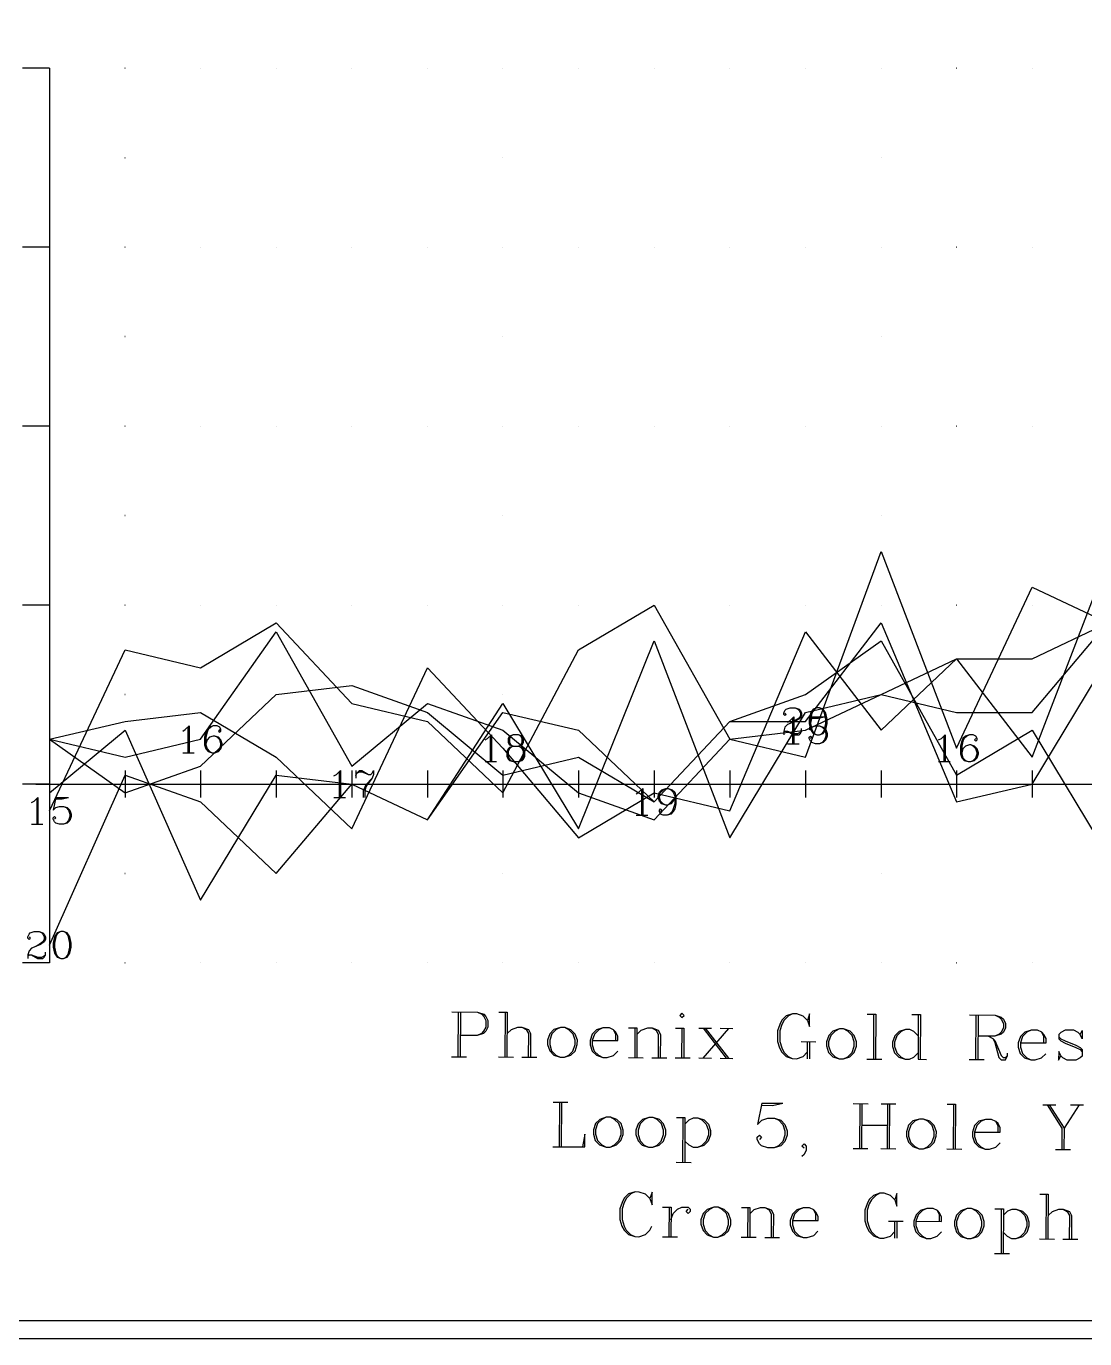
# Model space of a CAD drawing. Extents: x 10 to 200, y 0 to 250.
# Drawn here: x 39.7 to 98.9, y 0 to 73.3 of the extents above; entities that cross this region are included whole.
import ezdxf

# ---------------------------------------------------------------- set-up
doc = ezdxf.new("R2010")
doc.units = 0
doc.linetypes.add('1', pattern=[0])
for name, color, linetype in [('1', 7, '1'), ('2', 7, '1'), ('3', 7, '1')]:
    doc.layers.add(name, color=color, linetype=linetype)

msp = doc.modelspace()

# ---------------------------------------------------------------- linework, layer by layer
at = {"layer": '1'}
for p, q in [((41, 71), (39.5, 71)), ((41, 71), (41, 21)), ((41, 61), (39.5, 61)), ((41, 51), (39.5, 51)), ((41, 41), (39.5, 41)), ((82.54, 34.68), (82.54, 33.25)), ((83.61, 34.75), (83.47, 34.04)), ((83.61, 34.75), (84.32, 34.75)), ((48.74, 34.18), (48.74, 32.75)), ((65.64, 33.68), (65.64, 32.25)), ((82.25, 33.25), (82.9, 33.25)), ((90.99, 33.68), (90.99, 32.25)), ((48.45, 32.75), (49.09, 32.75)), ((41, 31.76), (41, 30.24)), ((45.23, 31.76), (45.23, 30.24)), ((49.45, 31.76), (49.45, 30.24)), ((53.68, 31.76), (53.68, 30.24)), ((57.19, 31.68), (57.19, 30.25)), ((57.9, 31.76), (57.9, 30.24)), ((58.12, 31.75), (58.12, 31.32)), ((62.13, 31.76), (62.13, 30.24)), ((65.35, 32.25), (65.99, 32.25)), ((66.35, 31.76), (66.35, 30.24)), ((70.58, 31.76), (70.58, 30.24)), ((74.8, 31.76), (74.8, 30.24)), ((79.03, 31.76), (79.03, 30.24)), ((83.25, 31.76), (83.25, 30.24)), ((87.48, 31.76), (87.48, 30.24)), ((90.7, 32.25), (91.35, 32.25)), ((91.7, 31.76), (91.7, 30.24)), ((95.93, 31.76), (95.93, 30.24)), ((41, 31), (39.5, 31)), ((40.24, 31), (41.76, 31)), ((44.46, 31), (45.99, 31)), ((48.69, 31), (50.21, 31)), ((52.91, 31), (54.44, 31)), ((57.14, 31), (58.66, 31)), ((61.36, 31), (62.89, 31)), ((65.59, 31), (67.11, 31)), ((69.82, 31), (71.34, 31)), ((74.04, 31), (75.56, 31)), ((78.27, 31), (79.79, 31)), ((82.49, 31), (84.02, 31)), ((86.72, 31), (88.24, 31)), ((90.94, 31), (92.47, 31)), ((95.17, 31), (96.69, 31)), ((40.29, 30.18), (40.29, 28.75)), ((41.36, 30.25), (41.21, 29.54)), ((41.36, 30.25), (42.07, 30.25)), ((56.9, 30.25), (57.54, 30.25)), ((74.09, 30.68), (74.09, 29.25)), ((40, 28.75), (40.64, 28.75)), ((73.8, 29.25), (74.45, 29.25)), ((41, 21), (39.5, 21))]:
    msp.add_line(p, q, dxfattribs=at)
for points in [[(41, 33.5), (45.23, 32.5), (49.45, 33.5), (53.68, 39.5), (57.9, 32), (62.13, 35.5), (66.35, 34), (70.58, 30.5), (74.8, 29), (79.03, 33.5), (83.25, 32.5), (87.48, 44), (91.7, 33), (95.93, 42), (100.15, 40)], [(41, 33.5), (45.23, 34.5), (49.45, 35), (53.68, 32.5), (57.9, 28.5), (62.13, 37.5), (66.35, 33), (70.58, 28), (74.8, 30.5), (79.03, 29.5), (83.25, 39.5), (87.48, 34), (91.7, 38), (95.93, 32.5), (100.15, 43.5)], [(41, 29.5), (45.23, 38.5), (49.45, 37.5), (53.68, 40), (57.9, 35.5), (62.13, 34.5), (66.35, 30.5), (70.58, 38.5), (74.8, 41), (79.03, 33.5), (83.25, 34), (87.48, 36), (91.7, 38), (95.93, 38), (100.15, 40)], [(41, 30.5), (45.23, 34), (49.45, 24.5), (53.68, 31.5), (57.9, 31), (62.13, 29), (66.35, 35.5), (70.58, 28.5), (74.8, 39), (79.03, 28), (83.25, 35), (87.48, 36), (91.7, 35), (95.93, 35), (100.15, 40)], [(41, 22), (45.23, 31.5), (49.45, 30), (53.68, 26), (57.9, 31), (62.13, 29), (66.35, 35), (70.58, 34), (74.8, 30), (79.03, 34.5), (83.25, 34.5), (87.48, 40), (91.7, 30), (95.93, 31), (100.15, 38)], [(41, 33.5), (45.23, 30.5), (49.45, 32), (53.68, 36), (57.9, 36.5), (62.13, 35), (66.35, 31.5), (70.58, 32.5), (74.8, 30), (79.03, 34.5), (83.25, 36), (87.48, 39), (91.7, 31.5), (95.93, 34), (100.15, 27)], [(82.11, 34.96), (82.18, 34.89), (82.11, 34.82), (82.04, 34.89), (82.04, 34.96), (82.11, 35.11), (82.18, 35.18), (82.4, 35.25), (82.68, 35.25), (82.9, 35.18), (82.97, 35.11), (83.04, 34.96), (83.04, 34.82), (82.97, 34.68), (82.75, 34.54), (82.4, 34.39), (82.25, 34.32), (82.11, 34.18), (82.04, 33.96), (82.04, 33.75)], [(82.68, 35.25), (82.82, 35.18), (82.9, 35.11), (82.97, 34.96), (82.97, 34.82), (82.9, 34.68), (82.68, 34.54), (82.4, 34.39)], [(83.9, 35.25), (83.68, 35.18), (83.54, 34.96), (83.47, 34.61), (83.47, 34.39), (83.54, 34.04), (83.68, 33.82), (83.9, 33.75), (84.04, 33.75), (84.25, 33.82), (84.4, 34.04), (84.47, 34.39), (84.47, 34.61), (84.4, 34.96), (84.25, 35.18), (84.04, 35.25), (83.9, 35.25)], [(83.9, 35.25), (83.75, 35.18), (83.68, 35.11), (83.61, 34.96), (83.54, 34.61), (83.54, 34.39), (83.61, 34.04), (83.68, 33.89), (83.75, 33.82), (83.9, 33.75)], [(84.04, 33.75), (84.18, 33.82), (84.25, 33.89), (84.32, 34.04), (84.4, 34.39), (84.4, 34.61), (84.32, 34.96), (84.25, 35.11), (84.18, 35.18), (84.04, 35.25)], [(82.25, 34.46), (82.4, 34.54), (82.61, 34.75), (82.61, 33.25)], [(83.61, 34.68), (83.97, 34.68), (84.32, 34.75)], [(48.45, 33.96), (48.59, 34.04), (48.81, 34.25), (48.81, 32.75)], [(50.52, 34.04), (50.45, 33.96), (50.52, 33.89), (50.59, 33.96), (50.59, 34.04), (50.52, 34.18), (50.38, 34.25), (50.16, 34.25), (49.95, 34.18), (49.81, 34.04), (49.74, 33.89), (49.66, 33.61), (49.66, 33.18), (49.74, 32.96), (49.88, 32.82), (50.09, 32.75), (50.24, 32.75), (50.45, 32.82), (50.59, 32.96), (50.66, 33.18), (50.66, 33.25), (50.59, 33.46), (50.45, 33.61), (50.24, 33.68), (50.16, 33.68), (49.95, 33.61), (49.81, 33.46), (49.74, 33.25)], [(50.16, 34.25), (50.02, 34.18), (49.88, 34.04), (49.81, 33.89), (49.74, 33.61), (49.74, 33.18), (49.81, 32.96), (49.95, 32.82), (50.09, 32.75)], [(65.35, 33.46), (65.49, 33.54), (65.71, 33.75), (65.71, 32.25)], [(66.92, 33.75), (66.71, 33.68), (66.64, 33.54), (66.64, 33.32), (66.71, 33.18), (66.92, 33.11), (67.21, 33.11), (67.42, 33.18), (67.49, 33.32), (67.49, 33.54), (67.42, 33.68), (67.21, 33.75), (66.92, 33.75)], [(66.92, 33.75), (66.78, 33.68), (66.71, 33.54), (66.71, 33.32), (66.78, 33.18), (66.92, 33.11)], [(67.21, 33.11), (67.35, 33.18), (67.42, 33.32), (67.42, 33.54), (67.35, 33.68), (67.21, 33.75)], [(82.04, 33.89), (82.11, 33.96), (82.25, 33.96), (82.61, 33.82), (82.82, 33.82), (82.97, 33.89), (83.04, 33.96)], [(82.25, 33.96), (82.61, 33.75), (82.9, 33.75), (82.97, 33.82), (83.04, 33.96), (83.04, 34.11)], [(83.47, 34.04), (83.61, 34.18), (83.82, 34.25), (84.04, 34.25), (84.25, 34.18), (84.4, 34.04), (84.47, 33.82), (84.47, 33.68), (84.4, 33.46), (84.25, 33.32), (84.04, 33.25), (83.82, 33.25), (83.61, 33.32), (83.54, 33.39), (83.47, 33.54), (83.47, 33.61), (83.54, 33.68), (83.61, 33.61), (83.54, 33.54)], [(84.04, 34.25), (84.18, 34.18), (84.32, 34.04), (84.4, 33.82), (84.4, 33.68), (84.32, 33.46), (84.18, 33.32), (84.04, 33.25)], [(90.7, 33.46), (90.85, 33.54), (91.06, 33.75), (91.06, 32.25)], [(92.78, 33.54), (92.7, 33.46), (92.78, 33.39), (92.85, 33.46), (92.85, 33.54), (92.78, 33.68), (92.63, 33.75), (92.42, 33.75), (92.2, 33.68), (92.06, 33.54), (91.99, 33.39), (91.92, 33.11), (91.92, 32.68), (91.99, 32.46), (92.13, 32.32), (92.35, 32.25), (92.49, 32.25), (92.7, 32.32), (92.85, 32.46), (92.92, 32.68), (92.92, 32.75), (92.85, 32.96), (92.7, 33.11), (92.49, 33.18), (92.42, 33.18), (92.2, 33.11), (92.06, 32.96), (91.99, 32.75)], [(92.42, 33.75), (92.28, 33.68), (92.13, 33.54), (92.06, 33.39), (91.99, 33.11), (91.99, 32.68), (92.06, 32.46), (92.2, 32.32), (92.35, 32.25)], [(50.24, 32.75), (50.38, 32.82), (50.52, 32.96), (50.59, 33.18), (50.59, 33.25), (50.52, 33.46), (50.38, 33.61), (50.24, 33.68)], [(66.92, 33.11), (66.71, 33.04), (66.64, 32.96), (66.57, 32.82), (66.57, 32.54), (66.64, 32.39), (66.71, 32.32), (66.92, 32.25), (67.21, 32.25), (67.42, 32.32), (67.49, 32.39), (67.57, 32.54), (67.57, 32.82), (67.49, 32.96), (67.42, 33.04), (67.21, 33.11)], [(66.92, 33.11), (66.78, 33.04), (66.71, 32.96), (66.64, 32.82), (66.64, 32.54), (66.71, 32.39), (66.78, 32.32), (66.92, 32.25)], [(67.21, 32.25), (67.35, 32.32), (67.42, 32.39), (67.49, 32.54), (67.49, 32.82), (67.42, 32.96), (67.35, 33.04), (67.21, 33.11)], [(92.49, 32.25), (92.63, 32.32), (92.78, 32.46), (92.85, 32.68), (92.85, 32.75), (92.78, 32.96), (92.63, 33.11), (92.49, 33.18)], [(56.9, 31.46), (57.04, 31.54), (57.26, 31.75), (57.26, 30.25)], [(58.12, 31.46), (58.19, 31.61), (58.33, 31.75), (58.47, 31.75), (58.83, 31.54), (58.97, 31.54), (59.04, 31.61), (59.12, 31.75)], [(58.19, 31.61), (58.33, 31.68), (58.47, 31.68), (58.83, 31.54)], [(59.12, 31.75), (59.12, 31.54), (59.04, 31.32), (58.76, 30.96), (58.69, 30.82), (58.62, 30.61), (58.62, 30.25)], [(41, 31), (45.23, 31), (49.45, 31), (53.68, 31), (57.9, 31), (62.13, 31), (66.35, 31), (70.58, 31), (74.8, 31), (79.03, 31), (83.25, 31), (87.48, 31), (91.7, 31), (95.93, 31), (100.15, 31)], [(59.04, 31.32), (58.69, 30.96), (58.62, 30.82), (58.54, 30.61), (58.54, 30.25)], [(40, 29.96), (40.14, 30.04), (40.36, 30.25), (40.36, 28.75)], [(41.36, 30.18), (41.71, 30.18), (42.07, 30.25)], [(73.8, 30.46), (73.95, 30.54), (74.16, 30.75), (74.16, 29.25)], [(75.95, 30.25), (75.87, 30.04), (75.73, 29.89), (75.52, 29.82), (75.45, 29.82), (75.23, 29.89), (75.09, 30.04), (75.02, 30.25), (75.02, 30.32), (75.09, 30.54), (75.23, 30.68), (75.45, 30.75), (75.59, 30.75), (75.8, 30.68), (75.95, 30.54), (76.02, 30.32), (76.02, 29.89), (75.95, 29.61), (75.87, 29.46), (75.73, 29.32), (75.52, 29.25), (75.3, 29.25), (75.16, 29.32), (75.09, 29.46), (75.09, 29.54), (75.16, 29.61), (75.23, 29.54), (75.16, 29.46)], [(75.45, 29.82), (75.3, 29.89), (75.16, 30.04), (75.09, 30.25), (75.09, 30.32), (75.16, 30.54), (75.3, 30.68), (75.45, 30.75)], [(75.59, 30.75), (75.73, 30.68), (75.87, 30.54), (75.95, 30.32), (75.95, 29.89), (75.87, 29.61), (75.8, 29.46), (75.66, 29.32), (75.52, 29.25)], [(41.21, 29.54), (41.36, 29.68), (41.57, 29.75), (41.79, 29.75), (42, 29.68), (42.14, 29.54), (42.21, 29.32), (42.21, 29.18), (42.14, 28.96), (42, 28.82), (41.79, 28.75), (41.57, 28.75), (41.36, 28.82), (41.29, 28.89), (41.21, 29.04), (41.21, 29.11), (41.29, 29.18), (41.36, 29.11), (41.29, 29.04)], [(41.79, 29.75), (41.93, 29.68), (42.07, 29.54), (42.14, 29.32), (42.14, 29.18), (42.07, 28.96), (41.93, 28.82), (41.79, 28.75)], [(39.86, 22.46), (39.93, 22.39), (39.86, 22.32), (39.79, 22.39), (39.79, 22.46), (39.86, 22.61), (39.93, 22.68), (40.14, 22.75), (40.43, 22.75), (40.64, 22.68), (40.71, 22.61), (40.79, 22.46), (40.79, 22.32), (40.71, 22.18), (40.5, 22.04), (40.14, 21.89), (40, 21.82), (39.86, 21.68), (39.79, 21.46), (39.79, 21.25)], [(40.43, 22.75), (40.57, 22.68), (40.64, 22.61), (40.71, 22.46), (40.71, 22.32), (40.64, 22.18), (40.43, 22.04), (40.14, 21.89)], [(41.64, 22.75), (41.43, 22.68), (41.29, 22.46), (41.21, 22.11), (41.21, 21.89), (41.29, 21.54), (41.43, 21.32), (41.64, 21.25), (41.79, 21.25), (42, 21.32), (42.14, 21.54), (42.21, 21.89), (42.21, 22.11), (42.14, 22.46), (42, 22.68), (41.79, 22.75), (41.64, 22.75)], [(41.64, 22.75), (41.5, 22.68), (41.43, 22.61), (41.36, 22.46), (41.29, 22.11), (41.29, 21.89), (41.36, 21.54), (41.43, 21.39), (41.5, 21.32), (41.64, 21.25)], [(41.79, 21.25), (41.93, 21.32), (42, 21.39), (42.07, 21.54), (42.14, 21.89), (42.14, 22.11), (42.07, 22.46), (42, 22.61), (41.93, 22.68), (41.79, 22.75)], [(39.79, 21.39), (39.86, 21.46), (40, 21.46), (40.36, 21.32), (40.57, 21.32), (40.71, 21.39), (40.79, 21.46)], [(40, 21.46), (40.36, 21.25), (40.64, 21.25), (40.71, 21.32), (40.79, 21.46), (40.79, 21.61)]]:
    msp.add_lwpolyline(points, dxfattribs=at)
at = {"layer": '2'}
for p, q in [((63.85, 18.26), (63.83, 15.76)), ((63.97, 18.26), (63.95, 15.76)), ((66.11, 18.25), (66.59, 18.25)), ((66.47, 18.25), (66.45, 15.75)), ((66.59, 18.25), (66.57, 15.75)), ((86.7, 18.13), (87.18, 18.13)), ((87.06, 18.13), (87.05, 15.63)), ((87.18, 18.13), (87.17, 15.63)), ((89.2, 18.12), (89.68, 18.12)), ((89.56, 18.12), (89.55, 15.62)), ((89.68, 18.12), (89.67, 15.62)), ((92.78, 18.1), (92.76, 15.6)), ((92.9, 18.1), (92.88, 15.6)), ((73.37, 17.37), (73.84, 17.37)), ((73.72, 17.37), (73.71, 15.71)), ((73.84, 17.37), (73.83, 15.7)), ((75.99, 17.36), (76.46, 17.36)), ((76.34, 17.36), (76.33, 15.69)), ((76.46, 17.36), (76.45, 15.69)), ((77.3, 17.35), (78.01, 17.35)), ((78.96, 17.34), (77.52, 15.68)), ((77.53, 17.35), (78.83, 15.68)), ((77.65, 17.35), (78.95, 15.68)), ((78.49, 17.35), (79.2, 17.34)), ((83.01, 16.61), (83.84, 16.6)), ((83.36, 16.6), (83.36, 15.65)), ((83.48, 16.6), (83.48, 15.65)), ((63.48, 15.76), (64.31, 15.76)), ((66.1, 15.75), (66.93, 15.74)), ((67.41, 15.74), (68.24, 15.74)), ((73.36, 15.71), (74.19, 15.7)), ((74.67, 15.7), (75.5, 15.7)), ((75.98, 15.69), (76.81, 15.69)), ((77.29, 15.69), (78, 15.68)), ((78.48, 15.68), (79.19, 15.67)), ((86.69, 15.63), (87.52, 15.63)), ((89.55, 15.62), (90.02, 15.61)), ((92.41, 15.6), (93.24, 15.6)), ((69.15, 13.23), (69.98, 13.23)), ((69.5, 13.23), (69.49, 10.73)), ((69.62, 13.23), (69.61, 10.73)), ((80.81, 13.17), (80.57, 11.98)), ((80.81, 13.17), (82, 13.16)), ((85.93, 13.14), (86.76, 13.13)), ((86.29, 13.14), (86.27, 10.64)), ((86.41, 13.13), (86.39, 10.63)), ((87.48, 13.13), (88.31, 13.12)), ((87.84, 13.13), (87.82, 10.63)), ((87.95, 13.13), (87.94, 10.63)), ((91.17, 13.11), (91.65, 13.11)), ((91.53, 13.11), (91.51, 10.61)), ((91.65, 13.11), (91.63, 10.61)), ((96.53, 13.08), (97.24, 13.07)), ((98.55, 13.07), (97.71, 11.76)), ((98.07, 13.07), (98.79, 13.07)), ((76.05, 12.36), (76.52, 12.36)), ((76.4, 12.36), (76.39, 9.86)), ((76.52, 12.36), (76.51, 9.86)), ((86.4, 11.94), (87.83, 11.94)), ((85.92, 10.64), (86.75, 10.63)), ((87.46, 10.63), (88.3, 10.62)), ((91.16, 10.61), (91.99, 10.6)), ((97.23, 10.57), (98.06, 10.57)), ((76.03, 9.86), (76.86, 9.85)), ((96.35, 8.08), (96.82, 8.08)), ((96.7, 8.08), (96.69, 5.58)), ((96.82, 8.08), (96.81, 5.58)), ((75.27, 7.36), (75.75, 7.36)), ((75.63, 7.36), (75.62, 5.69)), ((75.75, 7.36), (75.74, 5.69)), ((79.68, 7.34), (80.15, 7.34)), ((80.03, 7.34), (80.02, 5.67)), ((80.15, 7.34), (80.14, 5.67)), ((93.84, 7.26), (94.32, 7.26)), ((94.2, 7.26), (94.19, 4.76)), ((94.32, 7.26), (94.31, 4.76)), ((87.89, 6.58), (88.72, 6.57)), ((88.24, 6.58), (88.24, 5.62)), ((88.36, 6.58), (88.36, 5.62)), ((75.26, 5.7), (76.1, 5.69)), ((79.67, 5.67), (80.5, 5.67)), ((80.98, 5.66), (81.81, 5.66)), ((96.33, 5.58), (97.17, 5.57)), ((97.64, 5.57), (98.48, 5.57)), ((93.83, 4.76), (94.66, 4.76))]:
    msp.add_line(p, q, dxfattribs=at)
for points in [[(11, 1), (11, 249), (199, 249), (199, 1), (11, 1)], [(41, 71), (41, 71), (41, 71), (41, 71), (41, 71)], [(45.23, 71), (45.22, 71), (45.22, 71), (45.23, 71), (45.23, 71)], [(45.23, 71), (45.22, 71), (45.22, 71), (45.23, 71), (45.23, 71)], [(49.45, 71), (49.45, 71), (49.45, 71), (49.45, 71), (49.45, 71)], [(53.68, 71), (53.67, 71), (53.67, 71), (53.68, 71), (53.68, 71)], [(57.9, 71), (57.9, 71), (57.9, 71), (57.9, 71), (57.9, 71)], [(62.13, 71), (62.13, 71), (62.13, 71), (62.13, 71), (62.13, 71)], [(66.35, 71), (66.35, 71), (66.35, 71), (66.35, 71), (66.35, 71)], [(66.35, 71), (66.35, 71), (66.35, 71), (66.35, 71), (66.35, 71)], [(70.58, 71), (70.58, 71), (70.58, 71), (70.58, 71), (70.58, 71)], [(74.8, 71), (74.8, 71), (74.8, 71), (74.8, 71), (74.8, 71)], [(79.03, 71), (79.03, 71), (79.03, 71), (79.03, 71), (79.03, 71)], [(83.26, 71), (83.25, 71), (83.25, 71), (83.26, 71), (83.26, 71)], [(87.48, 71), (87.48, 71), (87.48, 71), (87.48, 71), (87.48, 71)], [(87.48, 71), (87.48, 71), (87.48, 71), (87.48, 71), (87.48, 71)], [(91.71, 71), (91.7, 71), (91.7, 71), (91.71, 71), (91.71, 71)], [(95.93, 71), (95.93, 71), (95.93, 71), (95.93, 71), (95.93, 71)], [(45.23, 66), (45.22, 66), (45.22, 66), (45.23, 66), (45.23, 66)], [(66.35, 66), (66.35, 66), (66.35, 66), (66.35, 66), (66.35, 66)], [(87.48, 66), (87.48, 66), (87.48, 66), (87.48, 66), (87.48, 66)], [(41, 61), (41, 61), (41, 61), (41, 61), (41, 61)], [(45.23, 61), (45.22, 61), (45.22, 61), (45.23, 61), (45.23, 61)], [(45.23, 61), (45.22, 61), (45.22, 61), (45.23, 61), (45.23, 61)], [(49.45, 61), (49.45, 61), (49.45, 61), (49.45, 61), (49.45, 61)], [(53.68, 61), (53.67, 61), (53.67, 61), (53.68, 61), (53.68, 61)], [(57.9, 61), (57.9, 61), (57.9, 61), (57.9, 61), (57.9, 61)], [(62.13, 61), (62.13, 61), (62.13, 61), (62.13, 61), (62.13, 61)], [(66.35, 61), (66.35, 61), (66.35, 61), (66.35, 61), (66.35, 61)], [(66.35, 61), (66.35, 61), (66.35, 61), (66.35, 61), (66.35, 61)], [(70.58, 61), (70.58, 61), (70.58, 61), (70.58, 61), (70.58, 61)], [(74.8, 61), (74.8, 61), (74.8, 61), (74.8, 61), (74.8, 61)], [(79.03, 61), (79.03, 61), (79.03, 61), (79.03, 61), (79.03, 61)], [(83.26, 61), (83.25, 61), (83.25, 61), (83.26, 61), (83.26, 61)], [(87.48, 61), (87.48, 61), (87.48, 61), (87.48, 61), (87.48, 61)], [(87.48, 61), (87.48, 61), (87.48, 61), (87.48, 61), (87.48, 61)], [(91.71, 61), (91.7, 61), (91.7, 61), (91.71, 61), (91.71, 61)], [(95.93, 61), (95.93, 61), (95.93, 61), (95.93, 61), (95.93, 61)], [(45.23, 56), (45.22, 56), (45.22, 56), (45.23, 56), (45.23, 56)], [(66.35, 56), (66.35, 56), (66.35, 56), (66.35, 56), (66.35, 56)], [(87.48, 56), (87.48, 56), (87.48, 56), (87.48, 56), (87.48, 56)], [(41, 51), (41, 51), (41, 51), (41, 51), (41, 51)], [(45.23, 51), (45.22, 51), (45.22, 51), (45.23, 51), (45.23, 51)], [(45.23, 51), (45.22, 51), (45.22, 51), (45.23, 51), (45.23, 51)], [(49.45, 51), (49.45, 51), (49.45, 51), (49.45, 51), (49.45, 51)], [(53.68, 51), (53.67, 51), (53.67, 51), (53.68, 51), (53.68, 51)], [(57.9, 51), (57.9, 51), (57.9, 51), (57.9, 51), (57.9, 51)], [(62.13, 51), (62.13, 51), (62.13, 51), (62.13, 51), (62.13, 51)], [(66.35, 51), (66.35, 51), (66.35, 51), (66.35, 51), (66.35, 51)], [(66.35, 51), (66.35, 51), (66.35, 51), (66.35, 51), (66.35, 51)], [(70.58, 51), (70.58, 51), (70.58, 51), (70.58, 51), (70.58, 51)], [(74.8, 51), (74.8, 51), (74.8, 51), (74.8, 51), (74.8, 51)], [(79.03, 51), (79.03, 51), (79.03, 51), (79.03, 51), (79.03, 51)], [(83.26, 51), (83.25, 51), (83.25, 51), (83.26, 51), (83.26, 51)], [(87.48, 51), (87.48, 51), (87.48, 51), (87.48, 51), (87.48, 51)], [(87.48, 51), (87.48, 51), (87.48, 51), (87.48, 51), (87.48, 51)], [(91.71, 51), (91.7, 51), (91.7, 51), (91.71, 51), (91.71, 51)], [(95.93, 51), (95.93, 51), (95.93, 51), (95.93, 51), (95.93, 51)], [(45.23, 46), (45.22, 46), (45.22, 46), (45.23, 46), (45.23, 46)], [(66.35, 46), (66.35, 46), (66.35, 46), (66.35, 46), (66.35, 46)], [(87.48, 46), (87.48, 46), (87.48, 46), (87.48, 46), (87.48, 46)], [(41, 41), (41, 41), (41, 41), (41, 41), (41, 41)], [(45.23, 41), (45.22, 41), (45.22, 41), (45.23, 41), (45.23, 41)], [(45.23, 41), (45.22, 41), (45.22, 41), (45.23, 41), (45.23, 41)], [(49.45, 41), (49.45, 41), (49.45, 41), (49.45, 41), (49.45, 41)], [(53.68, 41), (53.67, 41), (53.67, 41), (53.68, 41), (53.68, 41)], [(57.9, 41), (57.9, 41), (57.9, 41), (57.9, 41), (57.9, 41)], [(62.13, 41), (62.13, 41), (62.13, 41), (62.13, 41), (62.13, 41)], [(66.35, 41), (66.35, 41), (66.35, 41), (66.35, 41), (66.35, 41)], [(66.35, 41), (66.35, 41), (66.35, 41), (66.35, 41), (66.35, 41)], [(70.58, 41), (70.58, 41), (70.58, 41), (70.58, 41), (70.58, 41)], [(74.8, 41), (74.8, 41), (74.8, 41), (74.8, 41), (74.8, 41)], [(79.03, 41), (79.03, 41), (79.03, 41), (79.03, 41), (79.03, 41)], [(83.26, 41), (83.25, 41), (83.25, 41), (83.26, 41), (83.26, 41)], [(87.48, 41), (87.48, 41), (87.48, 41), (87.48, 41), (87.48, 41)], [(87.48, 41), (87.48, 41), (87.48, 41), (87.48, 41), (87.48, 41)], [(91.71, 41), (91.7, 41), (91.7, 41), (91.71, 41), (91.71, 41)], [(95.93, 41), (95.93, 41), (95.93, 41), (95.93, 41), (95.93, 41)], [(45.23, 36), (45.22, 36), (45.22, 36), (45.23, 36), (45.23, 36)], [(66.35, 36), (66.35, 36), (66.35, 36), (66.35, 36), (66.35, 36)], [(87.48, 36), (87.48, 36), (87.48, 36), (87.48, 36), (87.48, 36)], [(41, 31), (41, 31), (41, 31), (41, 31), (41, 31)], [(45.23, 31), (45.22, 31), (45.22, 31), (45.23, 31), (45.23, 31)], [(45.23, 31), (45.22, 31), (45.22, 31), (45.23, 31), (45.23, 31)], [(49.45, 31), (49.45, 31), (49.45, 31), (49.45, 31), (49.45, 31)], [(53.68, 31), (53.67, 31), (53.67, 31), (53.68, 31), (53.68, 31)], [(57.9, 31), (57.9, 31), (57.9, 31), (57.9, 31), (57.9, 31)], [(62.13, 31), (62.13, 31), (62.13, 31), (62.13, 31), (62.13, 31)], [(66.35, 31), (66.35, 31), (66.35, 31), (66.35, 31), (66.35, 31)], [(66.35, 31), (66.35, 31), (66.35, 31), (66.35, 31), (66.35, 31)], [(70.58, 31), (70.58, 31), (70.58, 31), (70.58, 31), (70.58, 31)], [(74.8, 31), (74.8, 31), (74.8, 31), (74.8, 31), (74.8, 31)], [(79.03, 31), (79.03, 31), (79.03, 31), (79.03, 31), (79.03, 31)], [(83.26, 31), (83.25, 31), (83.25, 31), (83.26, 31), (83.26, 31)], [(87.48, 31), (87.48, 31), (87.48, 31), (87.48, 31), (87.48, 31)], [(87.48, 31), (87.48, 31), (87.48, 31), (87.48, 31), (87.48, 31)], [(91.71, 31), (91.7, 31), (91.7, 31), (91.71, 31), (91.71, 31)], [(95.93, 31), (95.93, 31), (95.93, 31), (95.93, 31), (95.93, 31)], [(45.23, 26), (45.22, 26), (45.22, 26), (45.23, 26), (45.23, 26)], [(66.35, 26), (66.35, 26), (66.35, 26), (66.35, 26), (66.35, 26)], [(87.48, 26), (87.48, 26), (87.48, 26), (87.48, 26), (87.48, 26)], [(41, 21), (41, 21), (41, 21), (41, 21), (41, 21)], [(45.23, 21), (45.22, 21), (45.22, 21), (45.23, 21), (45.23, 21)], [(45.23, 21), (45.22, 21), (45.22, 21), (45.23, 21), (45.23, 21)], [(49.45, 21), (49.45, 21), (49.45, 21), (49.45, 21), (49.45, 21)], [(53.68, 21), (53.67, 21), (53.67, 21), (53.68, 21), (53.68, 21)], [(57.9, 21), (57.9, 21), (57.9, 21), (57.9, 21), (57.9, 21)], [(62.13, 21), (62.13, 21), (62.13, 21), (62.13, 21), (62.13, 21)], [(66.35, 21), (66.35, 21), (66.35, 21), (66.35, 21), (66.35, 21)], [(66.35, 21), (66.35, 21), (66.35, 21), (66.35, 21), (66.35, 21)], [(70.58, 21), (70.58, 21), (70.58, 21), (70.58, 21), (70.58, 21)], [(74.8, 21), (74.8, 21), (74.8, 21), (74.8, 21), (74.8, 21)], [(79.03, 21), (79.03, 21), (79.03, 21), (79.03, 21), (79.03, 21)], [(83.26, 21), (83.25, 21), (83.25, 21), (83.26, 21), (83.26, 21)], [(87.48, 21), (87.48, 21), (87.48, 21), (87.48, 21), (87.48, 21)], [(87.48, 21), (87.48, 21), (87.48, 21), (87.48, 21), (87.48, 21)], [(91.71, 21), (91.7, 21), (91.7, 21), (91.71, 21), (91.71, 21)], [(95.93, 21), (95.93, 21), (95.93, 21), (95.93, 21), (95.93, 21)], [(63.49, 18.26), (64.92, 18.25), (65.28, 18.13), (65.39, 18.01), (65.51, 17.78), (65.51, 17.42), (65.39, 17.18), (65.27, 17.06), (64.91, 16.95), (63.96, 16.95)], [(64.92, 18.25), (65.16, 18.13), (65.28, 18.01), (65.39, 17.78), (65.39, 17.42), (65.27, 17.18), (65.15, 17.06), (64.91, 16.95)], [(76.35, 18.19), (76.23, 18.07), (76.35, 17.95), (76.47, 18.07), (76.35, 18.19)], [(83.37, 17.79), (83.49, 17.44), (83.49, 18.15), (83.37, 17.79), (83.13, 18.03), (82.78, 18.15), (82.54, 18.16), (82.18, 18.04), (81.94, 17.8), (81.82, 17.57), (81.7, 17.21), (81.7, 16.61), (81.81, 16.26), (81.93, 16.02), (82.17, 15.78), (82.52, 15.66), (82.76, 15.65), (83.12, 15.77), (83.36, 16.01)], [(82.54, 18.16), (82.3, 18.04), (82.06, 17.8), (81.94, 17.56), (81.82, 17.21), (81.82, 16.61), (81.93, 16.25), (82.05, 16.02), (82.29, 15.78), (82.52, 15.66)], [(92.42, 18.1), (93.85, 18.09), (94.2, 17.97), (94.32, 17.85), (94.44, 17.61), (94.44, 17.38), (94.32, 17.14), (94.2, 17.02), (93.84, 16.9), (92.89, 16.91)], [(93.85, 18.09), (94.08, 17.97), (94.2, 17.85), (94.32, 17.61), (94.32, 17.38), (94.2, 17.14), (94.08, 17.02), (93.84, 16.9)], [(66.58, 17.05), (66.82, 17.29), (67.18, 17.41), (67.41, 17.41), (67.77, 17.29), (67.89, 17.05), (67.88, 15.74)], [(67.41, 17.41), (67.65, 17.29), (67.77, 17.05), (67.76, 15.74)], [(69.56, 17.4), (69.2, 17.28), (68.96, 17.04), (68.84, 16.69), (68.84, 16.45), (68.96, 16.09), (69.19, 15.85), (69.55, 15.73), (69.79, 15.73), (70.14, 15.84), (70.38, 16.08), (70.5, 16.44), (70.51, 16.68), (70.39, 17.03), (70.15, 17.27), (69.8, 17.39), (69.56, 17.4)], [(69.56, 17.4), (69.32, 17.28), (69.08, 17.04), (68.96, 16.68), (68.96, 16.45), (69.07, 16.09), (69.31, 15.85), (69.55, 15.73)], [(69.79, 15.73), (70.03, 15.85), (70.26, 16.08), (70.39, 16.44), (70.39, 16.68), (70.27, 17.03), (70.03, 17.27), (69.8, 17.39)], [(71.34, 16.67), (72.77, 16.66), (72.77, 16.9), (72.65, 17.14), (72.53, 17.26), (72.3, 17.38), (71.94, 17.38), (71.58, 17.27), (71.34, 17.03), (71.22, 16.67), (71.22, 16.43), (71.34, 16.08), (71.57, 15.84), (71.93, 15.72), (72.17, 15.71), (72.53, 15.83), (72.76, 16.07)], [(71.94, 17.38), (71.7, 17.26), (71.46, 17.03), (71.34, 16.67), (71.34, 16.43), (71.45, 16.08), (71.69, 15.84), (71.93, 15.72)], [(72.65, 16.66), (72.65, 17.02), (72.53, 17.26)], [(73.84, 17.01), (74.08, 17.25), (74.44, 17.37), (74.68, 17.37), (75.03, 17.25), (75.15, 17.01), (75.14, 15.7)], [(74.68, 17.37), (74.91, 17.25), (75.03, 17.01), (75.02, 15.7)], [(85.15, 17.31), (84.79, 17.19), (84.56, 16.95), (84.43, 16.6), (84.43, 16.36), (84.55, 16), (84.79, 15.76), (85.14, 15.64), (85.38, 15.64), (85.74, 15.76), (85.98, 15.99), (86.1, 16.35), (86.1, 16.59), (85.98, 16.95), (85.75, 17.19), (85.39, 17.31), (85.15, 17.31)], [(85.15, 17.31), (84.91, 17.19), (84.67, 16.95), (84.55, 16.6), (84.55, 16.36), (84.67, 16), (84.91, 15.76), (85.14, 15.64)], [(85.38, 15.64), (85.62, 15.76), (85.86, 15.99), (85.98, 16.35), (85.98, 16.59), (85.86, 16.95), (85.63, 17.19), (85.39, 17.31)], [(89.56, 16.93), (89.32, 17.17), (89.08, 17.29), (88.84, 17.29), (88.49, 17.17), (88.25, 16.93), (88.12, 16.58), (88.12, 16.34), (88.24, 15.98), (88.48, 15.74), (88.83, 15.62), (89.07, 15.62), (89.31, 15.74), (89.55, 15.97)], [(88.84, 17.29), (88.6, 17.17), (88.36, 16.93), (88.24, 16.58), (88.24, 16.34), (88.36, 15.98), (88.6, 15.74), (88.83, 15.62)], [(93.48, 16.9), (93.72, 16.78), (93.84, 16.66), (94.19, 15.83), (94.31, 15.71), (94.43, 15.71), (94.55, 15.83)], [(95.27, 16.54), (96.7, 16.53), (96.7, 16.77), (96.58, 17.01), (96.46, 17.13), (96.22, 17.25), (95.87, 17.25), (95.51, 17.13), (95.27, 16.89), (95.15, 16.54), (95.15, 16.3), (95.26, 15.94), (95.5, 15.7), (95.86, 15.58), (96.1, 15.58), (96.45, 15.7), (96.69, 15.93)], [(95.87, 17.25), (95.63, 17.13), (95.39, 16.89), (95.27, 16.54), (95.27, 16.3), (95.38, 15.94), (95.62, 15.7), (95.86, 15.58)], [(96.58, 16.53), (96.58, 16.89), (96.46, 17.13)], [(97.41, 16.88), (97.53, 16.76), (97.77, 16.64), (98.36, 16.4), (98.6, 16.28), (98.72, 16.16), (98.72, 15.8), (98.6, 15.69), (98.36, 15.57), (97.88, 15.57), (97.64, 15.69), (97.53, 15.81), (97.41, 16.05), (97.4, 15.57), (97.53, 15.81)], [(98.6, 17), (98.72, 17.23), (98.72, 16.76), (98.6, 17), (98.49, 17.11), (98.25, 17.24), (97.77, 17.24), (97.53, 17.12), (97.41, 17), (97.41, 16.76), (97.53, 16.64), (97.77, 16.52), (98.36, 16.28), (98.6, 16.16), (98.72, 16.04)], [(93.72, 16.78), (93.84, 16.55), (94.07, 15.71), (94.19, 15.59), (94.43, 15.59), (94.55, 15.83), (94.55, 15.95)], [(80.81, 13.05), (81.41, 13.04), (82, 13.16)], [(96.76, 13.08), (97.59, 11.76), (97.58, 10.57)], [(96.88, 13.08), (97.71, 11.76), (97.7, 10.57)], [(72.12, 12.38), (71.76, 12.26), (71.52, 12.03), (71.4, 11.67), (71.4, 11.43), (71.51, 11.07), (71.75, 10.84), (72.11, 10.71), (72.35, 10.71), (72.7, 10.83), (72.94, 11.07), (73.06, 11.42), (73.07, 11.66), (72.95, 12.02), (72.71, 12.26), (72.36, 12.38), (72.12, 12.38)], [(72.12, 12.38), (71.88, 12.26), (71.64, 12.03), (71.52, 11.67), (71.52, 11.43), (71.63, 11.07), (71.87, 10.83), (72.11, 10.71)], [(72.35, 10.71), (72.58, 10.83), (72.82, 11.07), (72.95, 11.42), (72.95, 11.66), (72.83, 12.02), (72.59, 12.26), (72.36, 12.38)], [(74.5, 12.37), (74.14, 12.25), (73.9, 12.01), (73.78, 11.66), (73.78, 11.42), (73.9, 11.06), (74.13, 10.82), (74.49, 10.7), (74.73, 10.7), (75.08, 10.82), (75.32, 11.05), (75.45, 11.41), (75.45, 11.65), (75.33, 12.01), (75.09, 12.25), (74.74, 12.37), (74.5, 12.37)], [(74.5, 12.37), (74.26, 12.25), (74.02, 12.01), (73.9, 11.66), (73.9, 11.42), (74.01, 11.06), (74.25, 10.82), (74.49, 10.7)], [(74.73, 10.7), (74.97, 10.82), (75.2, 11.05), (75.33, 11.41), (75.33, 11.65), (75.21, 12.01), (74.97, 12.25), (74.74, 12.37)], [(76.52, 12), (76.76, 12.24), (77, 12.35), (77.24, 12.35), (77.59, 12.23), (77.83, 11.99), (77.95, 11.63), (77.94, 11.4), (77.82, 11.04), (77.58, 10.8), (77.23, 10.69), (76.99, 10.69), (76.75, 10.81), (76.51, 11.05)], [(77.24, 12.35), (77.47, 12.23), (77.71, 11.99), (77.83, 11.63), (77.83, 11.4), (77.7, 11.04), (77.47, 10.8), (77.23, 10.69)], [(80.57, 11.98), (80.81, 12.21), (81.16, 12.33), (81.52, 12.33), (81.88, 12.21), (82.11, 11.97), (82.23, 11.61), (82.23, 11.37), (82.11, 11.02), (81.87, 10.78), (81.51, 10.66), (81.16, 10.66), (80.8, 10.78), (80.68, 10.9), (80.56, 11.14), (80.56, 11.26), (80.68, 11.38), (80.8, 11.26), (80.68, 11.14)], [(81.52, 12.33), (81.76, 12.21), (82, 11.97), (82.11, 11.61), (82.11, 11.37), (81.99, 11.02), (81.75, 10.78), (81.51, 10.66)], [(89.62, 12.28), (89.26, 12.17), (89.02, 11.93), (88.9, 11.57), (88.9, 11.33), (89.01, 10.98), (89.25, 10.74), (89.61, 10.62), (89.85, 10.62), (90.2, 10.73), (90.44, 10.97), (90.56, 11.33), (90.57, 11.56), (90.45, 11.92), (90.21, 12.16), (89.85, 12.28), (89.62, 12.28)], [(89.62, 12.28), (89.38, 12.17), (89.14, 11.93), (89.02, 11.57), (89.02, 11.33), (89.13, 10.98), (89.37, 10.74), (89.61, 10.62)], [(89.85, 10.62), (90.08, 10.73), (90.32, 10.97), (90.44, 11.33), (90.45, 11.56), (90.33, 11.92), (90.09, 12.16), (89.85, 12.28)], [(92.71, 11.55), (94.14, 11.54), (94.14, 11.78), (94.02, 12.02), (93.9, 12.14), (93.66, 12.26), (93.31, 12.26), (92.95, 12.15), (92.71, 11.91), (92.59, 11.55), (92.59, 11.31), (92.7, 10.96), (92.94, 10.72), (93.3, 10.6), (93.54, 10.59), (93.89, 10.71), (94.13, 10.95)], [(93.31, 12.26), (93.07, 12.15), (92.83, 11.91), (92.71, 11.55), (92.71, 11.31), (92.82, 10.96), (93.06, 10.72), (93.3, 10.6)], [(94.02, 11.54), (94.02, 11.9), (93.9, 12.14)], [(69.13, 10.73), (70.92, 10.72), (70.92, 11.44), (70.8, 10.72)], [(83.18, 10.65), (83.06, 10.77), (83.18, 10.89), (83.3, 10.77), (83.3, 10.53), (83.18, 10.3), (83.06, 10.18)], [(74.56, 7.84), (74.68, 7.49), (74.68, 8.2), (74.56, 7.84), (74.32, 8.08), (73.97, 8.2), (73.73, 8.21), (73.37, 8.09), (73.13, 7.85), (73.01, 7.61), (72.89, 7.26), (72.89, 6.66), (73, 6.3), (73.12, 6.07), (73.36, 5.83), (73.71, 5.71), (73.95, 5.7), (74.31, 5.82), (74.55, 6.06), (74.67, 6.3)], [(73.73, 8.21), (73.49, 8.09), (73.25, 7.85), (73.13, 7.61), (73.01, 7.26), (73.01, 6.66), (73.12, 6.3), (73.24, 6.07), (73.48, 5.83), (73.71, 5.71)], [(88.25, 7.77), (88.37, 7.41), (88.37, 8.12), (88.25, 7.77), (88.01, 8.01), (87.66, 8.13), (87.42, 8.13), (87.06, 8.01), (86.82, 7.78), (86.7, 7.54), (86.58, 7.18), (86.58, 6.59), (86.69, 6.23), (86.81, 5.99), (87.05, 5.75), (87.41, 5.63), (87.64, 5.63), (88, 5.74), (88.24, 5.98)], [(87.42, 8.13), (87.18, 8.01), (86.94, 7.77), (86.82, 7.54), (86.7, 7.18), (86.7, 6.59), (86.81, 6.23), (86.93, 5.99), (87.17, 5.75), (87.41, 5.63)], [(75.74, 6.65), (75.86, 7), (76.1, 7.24), (76.34, 7.36), (76.7, 7.36), (76.82, 7.24), (76.82, 7.12), (76.7, 7), (76.58, 7.12), (76.7, 7.24)], [(78.13, 7.35), (77.77, 7.23), (77.53, 6.99), (77.41, 6.64), (77.41, 6.4), (77.53, 6.04), (77.76, 5.8), (78.12, 5.68), (78.36, 5.68), (78.72, 5.8), (78.95, 6.03), (79.08, 6.39), (79.08, 6.63), (78.96, 6.99), (78.72, 7.23), (78.37, 7.35), (78.13, 7.35)], [(78.13, 7.35), (77.89, 7.23), (77.65, 6.99), (77.53, 6.64), (77.53, 6.4), (77.65, 6.04), (77.88, 5.8), (78.12, 5.68)], [(78.36, 5.68), (78.6, 5.8), (78.84, 6.03), (78.96, 6.39), (78.96, 6.63), (78.84, 6.99), (78.6, 7.23), (78.37, 7.35)], [(80.15, 6.98), (80.39, 7.22), (80.75, 7.33), (80.99, 7.33), (81.34, 7.21), (81.46, 6.97), (81.45, 5.66)], [(80.99, 7.33), (81.22, 7.21), (81.34, 6.97), (81.33, 5.66)], [(82.53, 6.61), (83.96, 6.6), (83.96, 6.84), (83.84, 7.08), (83.72, 7.2), (83.49, 7.32), (83.13, 7.32), (82.77, 7.2), (82.53, 6.97), (82.41, 6.61), (82.41, 6.37), (82.53, 6.01), (82.76, 5.77), (83.12, 5.65), (83.36, 5.65), (83.72, 5.77), (83.95, 6.01)], [(83.13, 7.32), (82.89, 7.2), (82.65, 6.97), (82.53, 6.61), (82.53, 6.37), (82.65, 6.01), (82.88, 5.77), (83.12, 5.65)], [(83.84, 6.6), (83.84, 6.96), (83.72, 7.2)], [(89.43, 6.57), (90.86, 6.56), (90.86, 6.8), (90.75, 7.04), (90.63, 7.16), (90.39, 7.28), (90.03, 7.28), (89.68, 7.16), (89.44, 6.93), (89.32, 6.57), (89.31, 6.33), (89.43, 5.97), (89.67, 5.74), (90.02, 5.61), (90.26, 5.61), (90.62, 5.73), (90.86, 5.97)], [(90.03, 7.28), (89.79, 7.16), (89.56, 6.93), (89.43, 6.57), (89.43, 6.33), (89.55, 5.97), (89.79, 5.73), (90.02, 5.61)], [(90.74, 6.56), (90.75, 6.92), (90.63, 7.16)], [(92.3, 7.27), (91.94, 7.15), (91.7, 6.91), (91.58, 6.56), (91.58, 6.32), (91.69, 5.96), (91.93, 5.72), (92.29, 5.6), (92.52, 5.6), (92.88, 5.72), (93.12, 5.95), (93.24, 6.31), (93.24, 6.55), (93.13, 6.91), (92.89, 7.15), (92.53, 7.27), (92.3, 7.27)], [(92.3, 7.27), (92.06, 7.15), (91.82, 6.91), (91.7, 6.56), (91.69, 6.32), (91.81, 5.96), (92.05, 5.72), (92.29, 5.6)], [(92.52, 5.6), (92.76, 5.72), (93, 5.95), (93.12, 6.31), (93.12, 6.55), (93.01, 6.91), (92.77, 7.15), (92.53, 7.27)], [(94.32, 6.9), (94.56, 7.14), (94.8, 7.25), (95.03, 7.25), (95.39, 7.13), (95.63, 6.89), (95.74, 6.53), (95.74, 6.3), (95.62, 5.94), (95.38, 5.7), (95.02, 5.59), (94.79, 5.59), (94.55, 5.71), (94.31, 5.95)], [(95.03, 7.25), (95.27, 7.13), (95.51, 6.89), (95.62, 6.54), (95.62, 6.3), (95.5, 5.94), (95.26, 5.7), (95.02, 5.59)], [(96.82, 6.89), (97.06, 7.12), (97.41, 7.24), (97.65, 7.24), (98.01, 7.12), (98.13, 6.88), (98.12, 5.57)], [(97.65, 7.24), (97.89, 7.12), (98.01, 6.88), (98, 5.57)]]:
    msp.add_lwpolyline(points, dxfattribs=at)
at = {"layer": '3'}
msp.add_lwpolyline([(10, 0), (10, 250), (200, 250), (200, 0), (10, 0)], dxfattribs=at)

doc.saveas('drawing.dxf')
